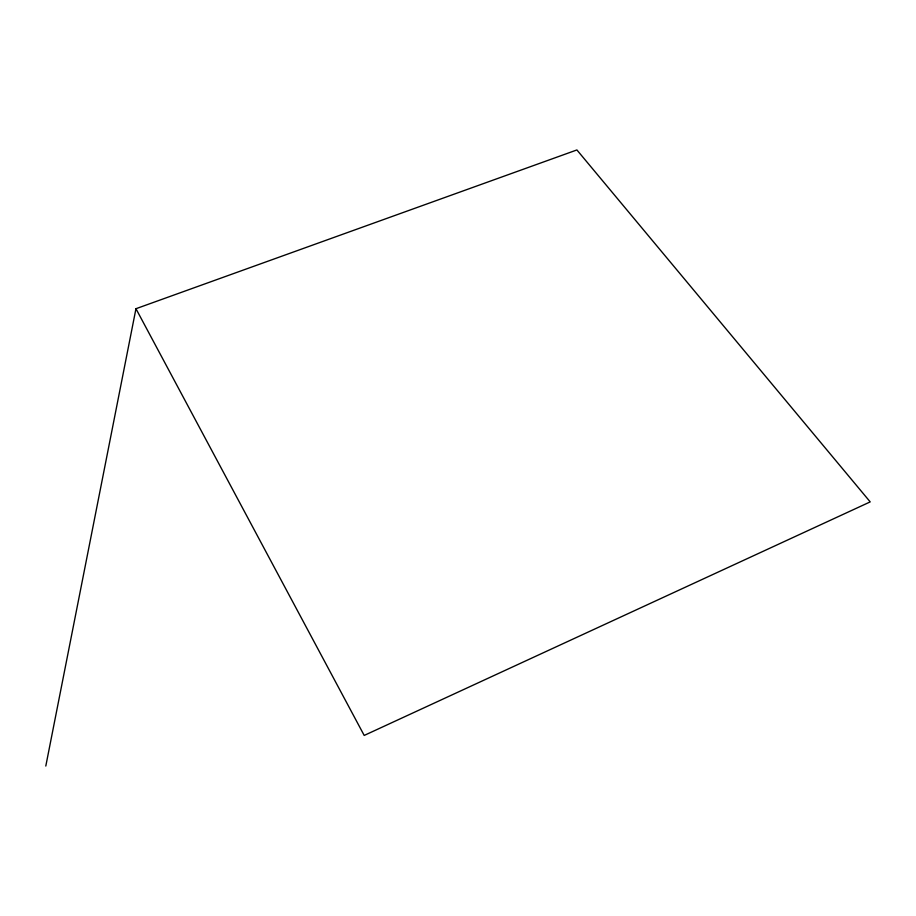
<?xml version="1.0" encoding="UTF-8"?>
<svg xmlns="http://www.w3.org/2000/svg" width="916" height="916" viewBox="0 0 916 916"><rect width="100%" height="100%" fill="white"/><g stroke="black" fill="none" stroke-linecap="round" stroke-linejoin="round"><path stroke-width="1.37" d="M45.8 766.051L135.957 308.715L576.897 149.949L870.2 501.888L364.202 735.433L135.957 308.715"/></g></svg>
